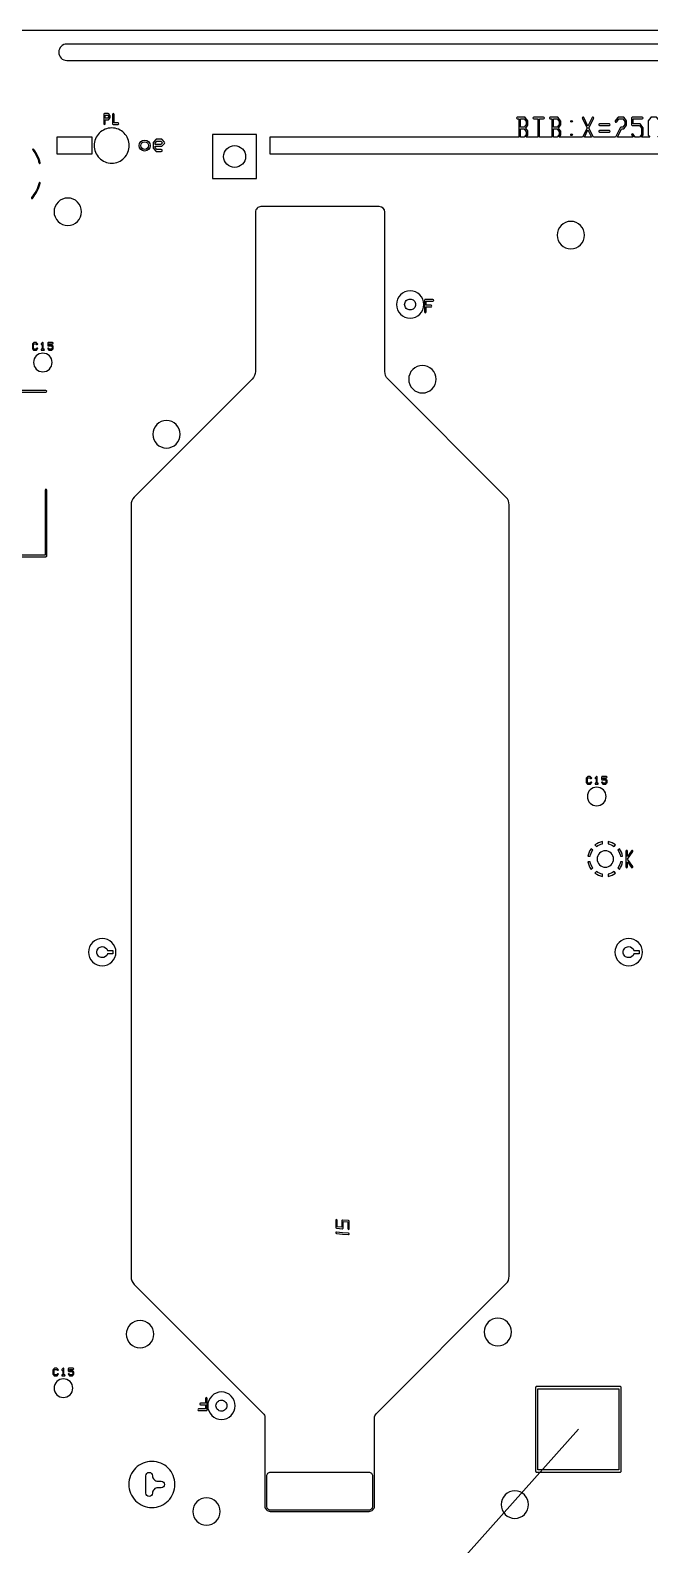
# Model space of a CAD drawing. Extents: x 2864 to 3941, y 2420 to 3182.
# Drawn here: x 3542.5 to 3599, y 2906.7 to 3044.7 of the extents above; entities that cross this region are included whole.
import ezdxf

# ---------------------------------------------------------------- set-up
doc = ezdxf.new("R2010")
doc.units = 0
doc.layers.add('btr2_panel_layer1', color=7, linetype='Continuous')
doc.layers.add('susa-b_layer0', color=1, linetype='Continuous')
doc.layers.add('備註', color=1, linetype='Continuous', lineweight=0)

msp = doc.modelspace()

# ---------------------------------------------------------------- linework, layer by layer
at = {"layer": 'btr2_panel_layer1'}
for p, q in [((3593.0198, 3034.92608), (3593.34541, 3035.59571)), ((3593.34541, 3035.59571), (3593.67102, 3034.92608)), ((3593.67102, 3034.92608), (3593.0198, 3034.92608)), ((3598.97415, 3034.92608), (3598.21667, 3034.92608)), ((3543.63496, 3015.52767), (3543.7343, 3015.52767)), ((3594.13839, 2975.98706), (3594.23773, 2975.98706)), ((3594.67299, 2970.55358), (3594.67299, 2970.75643)), ((3593.77217, 2969.97334), (3593.62873, 2970.11678)), ((3593.62874, 2968.23538), (3593.77217, 2968.37882)), ((3545.51284, 2922.08404), (3545.61218, 2922.08404))]:
    msp.add_line(p, q, dxfattribs=at)
at = {"layer": 'btr2_panel_layer1', "linetype": 'Continuous'}
msp.add_lwpolyline([(3537.92299, 3044.67608), (3791.92299, 3044.67608)], dxfattribs=at)
for points in [[(3785.92299, 3042.67608, 0.414216), (3784.92299, 3043.67608, 0.182679), (3784.26155, 3043.42608), (3545.83711, 3043.42608, 1), (3545.83711, 3041.92608), (3784.26155, 3041.92608, 0.182679), (3784.92299, 3041.67608, 0.414216)], [(3550.50314, 3036.08966, 1), (3550.50314, 3036.22966), (3550.13606, 3036.22966), (3550.13606, 3037.01396, 1), (3549.99606, 3037.01396), (3549.99606, 3036.15966, 0.414239), (3550.06606, 3036.08966)], [(3551.52299, 3034.17608, 0.414215), (3549.92299, 3035.77608, 0.414215), (3548.32299, 3034.17608, 0.414215), (3549.92299, 3032.57608, 0.414215)], [(3595.29164, 3035.99966, 1), (3595.29164, 3036.15206), (3594.39919, 3036.15206, 1), (3594.39919, 3035.99966)], [(3595.29164, 3035.38787, 1), (3595.29164, 3035.54027), (3594.39919, 3035.54027, 1), (3594.39919, 3035.38787)], [(3562.12299, 3033.17608, -0.414216), (3561.12299, 3032.17608, -0.414216), (3560.12299, 3033.17608, -0.414216), (3561.12299, 3034.17608, -0.414216)], [(3547.1644, 3028.14506, 0.414215), (3545.9144, 3029.39506, 0.414215), (3544.6644, 3028.14506, 0.414215), (3545.9144, 3026.89506, 0.414215)], [(3586.16006, 2931.17197), (3586.16006, 3001.43116, 0.198849), (3585.8672, 3002.13805), (3575.11182, 3012.89342, -0.198916), (3574.81896, 3013.60056), (3574.81896, 3028.11361, 0.414068), (3574.31884, 3028.61348), (3563.52384, 3028.61348, 0.414218), (3563.02396, 3028.11361), (3563.02396, 3013.60056, -0.198916), (3562.7311, 3012.89342), (3551.97877, 3002.14109, 0.198916), (3551.68591, 3001.43396), (3551.68591, 2931.13412, 0.198917), (3551.97877, 2930.42699), (3563.73302, 2918.67273, -0.198625), (3563.87918, 2918.31957), (3563.87918, 2910.23882, 0.414364), (3564.37931, 2909.73869), (3573.37929, 2909.73869, 0.414217), (3573.87916, 2910.23882), (3573.87916, 2918.26978, -0.198853), (3574.02562, 2918.62326), (3585.8672, 2930.46483, 0.198917)], [(3593.03473, 3026.01539, 0.414215), (3591.78473, 3027.26539, 0.414215), (3590.53473, 3026.01539, 0.414215), (3591.78473, 3024.76539, 0.414215)], [(3578.37788, 3019.69478, 0.414215), (3577.12788, 3020.94478, 0.414215), (3575.87788, 3019.69478, 0.414215), (3577.12788, 3018.44478, 0.414215)], [(3577.62788, 3019.69478, -0.414217), (3577.12788, 3019.19478, -0.414217), (3576.62788, 3019.69478, -0.414217), (3577.12788, 3020.19478, -0.414217)], [(3543.16899, 3015.64165, 1), (3543.09828, 3015.71236), (3543.01359, 3015.62767), (3542.85633, 3015.62767), (3542.78629, 3015.69772), (3542.78629, 3016.05365), (3542.85633, 3016.12369), (3543.01359, 3016.12369), (3543.09828, 3016.039, 1), (3543.16899, 3016.10971), (3543.06981, 3016.20889, 0.200121), (3543.0343, 3016.22369), (3542.83562, 3016.22369, 0.200121), (3542.80011, 3016.20889), (3542.70109, 3016.10987, 0.200121), (3542.68629, 3016.07436), (3542.68629, 3015.67701, 0.200121), (3542.70109, 3015.6415), (3542.80011, 3015.54247, 0.200121), (3542.83562, 3015.52767), (3543.0343, 3015.52767, 0.200121), (3543.06981, 3015.54247)], [(3544.58364, 3015.67701), (3544.58364, 3015.87568, 0.200121), (3544.56884, 3015.91119), (3544.46981, 3016.01022, 0.200121), (3544.4343, 3016.02502), (3544.18629, 3016.02502), (3544.18629, 3016.12369), (3544.53364, 3016.12369, 1), (3544.53364, 3016.22369), (3544.13629, 3016.22369, 0.414253), (3544.08629, 3016.17369), (3544.08629, 3015.97502, 0.414253), (3544.13629, 3015.92502), (3544.41359, 3015.92502), (3544.48364, 3015.85497), (3544.48364, 3015.69772), (3544.41359, 3015.62767), (3544.25633, 3015.62767), (3544.17164, 3015.71236, 1), (3544.10093, 3015.64165), (3544.20011, 3015.54247, 0.200121), (3544.23562, 3015.52767), (3544.4343, 3015.52767, 0.200121), (3544.46981, 3015.54247), (3544.56884, 3015.6415, 0.200121)], [(3544.49026, 3014.41102, 0.414215), (3543.64026, 3015.26102, 0.414215), (3542.79026, 3014.41102, 0.414215), (3543.64026, 3013.56102, 0.414215)], [(3579.49662, 3012.88402, 0.414215), (3578.24662, 3014.13402, 0.414215), (3576.99662, 3012.88402, 0.414215), (3578.24662, 3011.63402, 0.414215)], [(3556.16743, 3007.8672, 0.414215), (3554.91743, 3009.1172, 0.414215), (3553.66743, 3007.8672, 0.414215), (3554.91743, 3006.6172, 0.414215)], [(3593.67242, 2976.10105, 1), (3593.60171, 2976.17176), (3593.51702, 2976.08706), (3593.35977, 2976.08706), (3593.28972, 2976.15711), (3593.28972, 2976.51304), (3593.35977, 2976.58309), (3593.51702, 2976.58309), (3593.60171, 2976.4984, 1), (3593.67242, 2976.56911), (3593.57324, 2976.66829, 0.200121), (3593.53773, 2976.68309), (3593.33906, 2976.68309, 0.200121), (3593.30355, 2976.66829), (3593.20452, 2976.56926, 0.200121), (3593.18972, 2976.53375), (3593.18972, 2976.1364, 0.200121), (3593.20452, 2976.10089), (3593.30355, 2976.00186, 0.200121), (3593.33906, 2975.98706), (3593.53773, 2975.98706, 0.200121), (3593.57324, 2976.00186)], [(3595.08707, 2976.1364), (3595.08707, 2976.33508, 0.200121), (3595.07227, 2976.37059), (3594.97324, 2976.46961, 0.200121), (3594.93773, 2976.48441), (3594.68972, 2976.48441), (3594.68972, 2976.58309), (3595.03707, 2976.58309, 1), (3595.03707, 2976.68309), (3594.63972, 2976.68309, 0.414253), (3594.58972, 2976.63309), (3594.58972, 2976.43441, 0.414253), (3594.63972, 2976.38441), (3594.91702, 2976.38441), (3594.98707, 2976.31437), (3594.98707, 2976.15711), (3594.91702, 2976.08706), (3594.75977, 2976.08706), (3594.67507, 2976.17176, 1), (3594.60436, 2976.10105), (3594.70355, 2976.00186, 0.200121), (3594.73906, 2975.98706), (3594.93773, 2975.98706, 0.200121), (3594.97324, 2976.00186), (3595.07227, 2976.10089, 0.200121)], [(3594.99364, 2974.87042, 0.414215), (3594.14364, 2975.72042, 0.414215), (3593.29364, 2974.87042, 0.414215), (3594.14364, 2974.02042, 0.414215)], [(3595.67299, 2969.17608, 0.414216), (3594.92299, 2969.92608, 0.414216), (3594.17299, 2969.17608, 0.414216), (3594.92299, 2968.42608, 0.414216)], [(3550.30742, 2960.69013, 0.414215), (3549.05742, 2961.94013, 0.414215), (3547.80742, 2960.69013, 0.414215), (3549.05742, 2959.44013, 0.414215)], [(3550.00857, 2960.54013), (3549.53439, 2960.54013, -0.327544), (3549.05742, 2960.19013, -0.414217), (3548.55742, 2960.69013, -0.414217), (3549.05742, 2961.19013, -0.327542), (3549.53439, 2960.84013), (3550.00857, 2960.84013)], [(3598.30742, 2960.69013, 0.414215), (3597.05742, 2961.94013, 0.414215), (3595.80742, 2960.69013, 0.414215), (3597.05742, 2959.44013, 0.414215)], [(3598.00857, 2960.54013), (3597.53439, 2960.54013, -0.327544), (3597.05742, 2960.19013, -0.414217), (3596.55742, 2960.69013, -0.414217), (3597.05742, 2961.19013, -0.327542), (3597.53439, 2960.84013), (3598.00857, 2960.84013)], [(3571.57365, 2935.50024), (3571.57365, 2936.16519, 0.387065), (3571.51727, 2936.22767), (3570.9655, 2936.28197, 0.444609), (3570.89688, 2936.2195), (3570.89688, 2935.62349), (3570.47011, 2935.6655), (3570.47011, 2936.27408, 1), (3570.34512, 2936.27408), (3570.34512, 2935.60912, 0.387065), (3570.40149, 2935.54665), (3570.95326, 2935.49234, 0.444609), (3571.02188, 2935.55482), (3571.02188, 2936.15083), (3571.44865, 2936.10882), (3571.44865, 2935.50024, 1)], [(3571.51727, 2935.07767), (3570.9655, 2935.13197), (3570.96533, 2935.13199), (3570.41373, 2935.18628, 1), (3570.40149, 2935.06188), (3570.95309, 2935.0076), (3570.95326, 2935.00758), (3571.50503, 2934.95327, 1)], [(3553.75143, 2925.88785, 0.414215), (3552.50143, 2927.13785, 0.414215), (3551.25143, 2925.88785, 0.414215), (3552.50143, 2924.63785, 0.414215)], [(3586.37423, 2926.08525, 0.414215), (3585.12423, 2927.33525, 0.414215), (3583.87423, 2926.08525, 0.414215), (3585.12423, 2924.83525, 0.414215)], [(3545.04687, 2922.19802, 1), (3544.97616, 2922.26873), (3544.89147, 2922.18404), (3544.73422, 2922.18404), (3544.66417, 2922.25408), (3544.66417, 2922.61001), (3544.73422, 2922.68006), (3544.89147, 2922.68006), (3544.97616, 2922.59537, 1), (3545.04687, 2922.66608), (3544.94769, 2922.76526, 0.200121), (3544.91218, 2922.78006), (3544.71351, 2922.78006, 0.200121), (3544.678, 2922.76526), (3544.57897, 2922.66623, 0.200121), (3544.56417, 2922.63072), (3544.56417, 2922.23337, 0.200121), (3544.57897, 2922.19786), (3544.678, 2922.09884, 0.200121), (3544.71351, 2922.08404), (3544.91218, 2922.08404, 0.200121), (3544.94769, 2922.09884)], [(3546.46152, 2922.23337), (3546.46152, 2922.43205, 0.200121), (3546.44672, 2922.46756), (3546.34769, 2922.56659, 0.200121), (3546.31218, 2922.58139), (3546.06417, 2922.58139), (3546.06417, 2922.68006), (3546.41152, 2922.68006, 1), (3546.41152, 2922.78006), (3546.01417, 2922.78006, 0.414253), (3545.96417, 2922.73006), (3545.96417, 2922.53139, 0.414253), (3546.01417, 2922.48139), (3546.29147, 2922.48139), (3546.36152, 2922.41134), (3546.36152, 2922.25408), (3546.29147, 2922.18404), (3546.13422, 2922.18404), (3546.04952, 2922.26873, 1), (3545.97881, 2922.19802), (3546.078, 2922.09884, 0.200121), (3546.11351, 2922.08404), (3546.31218, 2922.08404, 0.200121), (3546.34769, 2922.09884), (3546.44672, 2922.19786, 0.200121)], [(3546.36809, 2920.96739, 0.414215), (3545.51809, 2921.81739, 0.414215), (3544.66809, 2920.96739, 0.414215), (3545.51809, 2920.11739, 0.414215)], [(3596.36995, 2913.41943), (3596.36995, 2921.01943, 0.414228), (3596.26995, 2921.11943), (3588.66995, 2921.11943, 0.414228), (3588.56995, 2921.01943), (3588.56995, 2913.41943, 0.414228), (3588.66995, 2913.31943), (3596.26995, 2913.31943, 0.414228)], [(3558.61558, 2918.99688), (3558.61558, 2919.5184), (3558.61558, 2920.03992, 1), (3558.46558, 2920.03992), (3558.46558, 2919.5934), (3558.01906, 2919.5934, 1), (3558.01906, 2919.4434), (3558.46558, 2919.4434), (3558.46558, 2919.07188), (3557.84522, 2919.07188, 1), (3557.84522, 2918.92188), (3558.54058, 2918.92188, 0.414241)], [(3561.17374, 2919.36911, 0.414215), (3559.92374, 2920.61911, 0.414215), (3558.67374, 2919.36911, 0.414215), (3559.92374, 2918.11911, 0.414215)], [(3560.42374, 2919.36911, -0.414217), (3559.92374, 2918.86911, -0.414217), (3559.42374, 2919.36911, -0.414217), (3559.92374, 2919.86911, -0.414217)], [(3555.68627, 2912.19557, 0.414215), (3553.58627, 2914.29557, 0.414215), (3551.48627, 2912.19557, 0.414215), (3553.58627, 2910.09557, 0.414215)], [(3554.43627, 2911.89557), (3554.13627, 2911.89557, 0.414217), (3553.63627, 2911.39557, -1), (3553.03627, 2911.39557), (3553.03627, 2912.99557, -1), (3553.63627, 2912.99557, 0.414217), (3554.13627, 2912.49557), (3554.43627, 2912.49557, -1)], [(3587.92816, 2910.35608, 0.414215), (3586.67816, 2911.60608, 0.414215), (3585.42816, 2910.35608, 0.414215), (3586.67816, 2909.10608, 0.414215)], [(3559.80883, 2909.73481, 0.414215), (3558.55883, 2910.98481, 0.414215), (3557.30883, 2909.73481, 0.414215), (3558.55883, 2908.48481, 0.414215)]]:
    msp.add_lwpolyline(points, format="xyb", close=True, dxfattribs=at)
for points in [[(3549.77314, 3036.72953), (3549.77314, 3036.87125, 0.166398), (3549.75867, 3036.9142), (3549.6494, 3037.05658, 0.234442), (3549.59354, 3037.08396), (3549.26606, 3037.08396, 0.414239), (3549.19606, 3037.01396), (3549.19606, 3036.58681)], [(3587.71667, 3034.92608), (3587.8532, 3035.11327, 0.159612), (3587.86784, 3035.15838), (3587.86784, 3035.46386, 0.159612), (3587.8532, 3035.50897), (3587.66284, 3035.76996), (3587.8532, 3036.03095, 0.159612), (3587.86784, 3036.07607), (3587.86784, 3036.38154, 0.159612), (3587.8532, 3036.42665), (3587.63009, 3036.73255, 0.240361), (3587.56831, 3036.76384), (3587.1223, 3036.76384), (3586.89919, 3036.76384, 1), (3586.89919, 3036.61144), (3587.0461, 3036.61144), (3587.0461, 3035.76996)], [(3590.0461, 3035.76996), (3590.0461, 3034.92848), (3589.89919, 3034.92848, 0.063141), (3589.88021, 3034.92608), (3588.92161, 3034.92608), (3588.92161, 3036.61144), (3589.29164, 3036.61144, 1), (3589.29164, 3036.76384), (3588.84541, 3036.76384), (3588.39919, 3036.76384, 1), (3588.39919, 3036.61144), (3588.76921, 3036.61144), (3588.76921, 3034.92608), (3587.71667, 3034.92608)], [(3590.71667, 3034.92608), (3590.8532, 3035.11327, 0.159612), (3590.86784, 3035.15838), (3590.86784, 3035.46386, 0.159612), (3590.8532, 3035.50897), (3590.66284, 3035.76996), (3590.8532, 3036.03095, 0.159612), (3590.86784, 3036.07607), (3590.86784, 3036.38154, 0.159612), (3590.8532, 3036.42665), (3590.63009, 3036.73255, 0.240361), (3590.56831, 3036.76384), (3590.1223, 3036.76384), (3589.89919, 3036.76384, 1), (3589.89919, 3036.61144), (3590.0461, 3036.61144), (3590.0461, 3035.76996)], [(3593.34541, 3035.94421), (3592.96771, 3036.72097, 1), (3592.83066, 3036.65432), (3593.26068, 3035.76996), (3592.85034, 3034.92608), (3590.71667, 3034.92608)], [(3596.02097, 3034.92848), (3596.39309, 3035.69376), (3596.56831, 3035.69376, 0.240361), (3596.63009, 3035.72506), (3596.8532, 3036.03095, 0.159612), (3596.86784, 3036.07607), (3596.86784, 3036.38154, 0.159612), (3596.8532, 3036.42665), (3596.63009, 3036.73255, 0.240361), (3596.56831, 3036.76384), (3596.12251, 3036.76384, 0.240361), (3596.06073, 3036.73255), (3595.83762, 3036.42665, 1), (3595.96075, 3036.33685), (3596.16104, 3036.61144), (3596.52979, 3036.61144), (3596.71544, 3036.35691), (3596.71544, 3036.10069), (3596.52979, 3035.84616), (3596.34541, 3035.84616, 0.287731), (3596.2768, 3035.80312), (3595.85034, 3034.92608), (3593.84048, 3034.92608), (3593.43014, 3035.76996), (3593.86016, 3036.65432, 1), (3593.72311, 3036.72097), (3593.34541, 3035.94421)], [(3598.21667, 3034.92608), (3598.3532, 3035.11327, 0.159612), (3598.36784, 3035.15838), (3598.36784, 3035.76975, 0.159612), (3598.3532, 3035.81487), (3598.13009, 3036.12076, 0.240361), (3598.06831, 3036.15206), (3597.47539, 3036.15206), (3597.47539, 3036.61144), (3598.29164, 3036.61144, 1), (3598.29164, 3036.76384), (3597.39919, 3036.76384, 0.414239), (3597.32299, 3036.68764), (3597.32299, 3036.07586, 0.414239), (3597.39919, 3035.99966), (3598.02979, 3035.99966), (3598.21544, 3035.74513), (3598.21544, 3035.18301), (3598.02979, 3034.92848), (3597.66104, 3034.92848), (3597.46075, 3035.20308, 1), (3597.33762, 3035.11327), (3597.47415, 3034.92608)], [(3599.71667, 3034.92608), (3599.8532, 3035.11327, 0.159612), (3599.86784, 3035.15838), (3599.86784, 3036.38154, 0.159612), (3599.8532, 3036.42665), (3599.63009, 3036.73255, 0.240361), (3599.56831, 3036.76384), (3599.12251, 3036.76384, 0.240361), (3599.06073, 3036.73255), (3598.83762, 3036.42665, 0.159612), (3598.82299, 3036.38154), (3598.82299, 3035.15838, 0.159612), (3598.83762, 3035.11327), (3598.97415, 3034.92608)], [(3549.19606, 3036.58681), (3549.19606, 3036.15966, 1), (3549.33606, 3036.15966), (3549.33606, 3036.51681), (3549.59354, 3036.51681, 0.234442), (3549.6494, 3036.54419), (3549.75867, 3036.68658, 0.166397), (3549.77314, 3036.72953)], [(3587.0461, 3035.76996), (3587.0461, 3034.92848), (3586.89919, 3034.92848, 0.063141), (3586.88021, 3034.92608), (3564.34346, 3034.92608), (3564.34346, 3033.42608), (3767.6443, 3033.42608)], [(3554.72749, 3034.49203), (3554.50895, 3034.72713, 0.209079), (3554.44281, 3034.75585), (3554.00616, 3034.75585, 0.209079), (3553.94003, 3034.72713), (3553.72148, 3034.49203, 0.190123), (3553.6974, 3034.43053), (3553.6974, 3034.19565)], [(3553.6974, 3034.19565), (3553.6974, 3033.96077, 0.190123), (3553.72148, 3033.89927), (3553.94003, 3033.66418, 0.209079), (3554.00616, 3033.63545), (3554.44303, 3033.63545, 1), (3554.44303, 3033.81545), (3554.04516, 3033.81545), (3553.8774, 3033.99592), (3553.8774, 3034.10565), (3554.44303, 3034.10565, 0.20993), (3554.50929, 3034.13475), (3554.72711, 3034.36907, 0.394798), (3554.72749, 3034.49203)], [(3597.47415, 3034.92608), (3596.81061, 3034.92608, 0.06311), (3596.79164, 3034.92848), (3596.02097, 3034.92848)], [(3542.79792, 3033.84282, 1), (3542.71806, 3033.78263, -0.097325), (3543.30735, 3032.56832, 1), (3543.40404, 3032.59382)], [(3543.39851, 3030.73761, 1), (3543.30197, 3030.76368, -0.108662), (3542.60742, 3029.43023, 1), (3542.68412, 3029.36606)], [(3579.2064, 3019.99201, 1), (3579.2064, 3020.14201), (3578.51103, 3020.14201, 0.414241), (3578.43603, 3020.06701), (3578.43603, 3019.54549)], [(3578.43603, 3019.54549), (3578.43603, 3019.02397, 1), (3578.58603, 3019.02397), (3578.58603, 3019.47049), (3579.03256, 3019.47049, 1), (3579.03256, 3019.62049), (3578.58603, 3019.62049), (3578.58603, 3019.99201), (3579.2064, 3019.99201)], [(3543.7343, 3015.52767, 1), (3543.7343, 3015.62767), (3543.68496, 3015.62767), (3543.68496, 3016.17369, 0.669786), (3543.59945, 3016.20889), (3543.50027, 3016.10971, 1), (3543.57098, 3016.039), (3543.58496, 3016.05298)], [(3543.58496, 3016.05298), (3543.58496, 3015.62767), (3543.53562, 3015.62767, 1), (3543.53562, 3015.52767), (3543.63496, 3015.52767)], [(3537.99849, 3011.71497), (3543.92299, 3011.71497, 1), (3543.92299, 3011.86597), (3537.92299, 3011.86597)], [(3537.92299, 2996.71497), (3543.92299, 2996.71497, 0.414239), (3543.99849, 2996.79047), (3543.99849, 3002.79047, 1), (3543.84749, 3002.79047), (3543.84749, 2996.86597), (3537.92299, 2996.86597)], [(3594.23773, 2975.98706, 1), (3594.23773, 2976.08706), (3594.18839, 2976.08706), (3594.18839, 2976.63309, 0.669786), (3594.10288, 2976.66829), (3594.0037, 2976.56911, 1), (3594.07441, 2976.4984), (3594.08839, 2976.51238)], [(3594.08839, 2976.51238), (3594.08839, 2976.08706), (3594.03906, 2976.08706, 1), (3594.03906, 2975.98706), (3594.13839, 2975.98706)], [(3593.98229, 2970.47033), (3594.12573, 2970.3269, -0.106991), (3594.67299, 2970.55358)], [(3595.17299, 2970.75643), (3595.17299, 2970.55358, -0.106992), (3595.72025, 2970.3269), (3595.86368, 2970.47033)], [(3593.34264, 2969.42608), (3593.54549, 2969.42608, -0.106992), (3593.77217, 2969.97334)], [(3596.21724, 2970.11678), (3596.0738, 2969.97334, -0.106991), (3596.30048, 2969.42608), (3596.50333, 2969.42608)], [(3596.94032, 2969.41165), (3596.94032, 2969.891, 1), (3596.79032, 2969.891), (3596.79032, 2968.4506, 1), (3596.94032, 2968.4506), (3596.94032, 2968.92995)], [(3597.42375, 2968.49318), (3596.95642, 2969.1708), (3597.42375, 2969.84842, 1), (3597.30027, 2969.93358), (3596.94032, 2969.41165)], [(3593.77217, 2968.37882, -0.106993), (3593.54549, 2968.92608), (3593.34264, 2968.92608)], [(3594.67299, 2967.59573), (3594.67299, 2967.79858, -0.106992), (3594.12573, 2968.02527), (3593.98229, 2967.88183)], [(3595.86368, 2967.88183), (3595.72025, 2968.02527, -0.106991), (3595.17299, 2967.79858), (3595.17299, 2967.59573)], [(3596.50333, 2968.92608), (3596.30048, 2968.92608, -0.106992), (3596.0738, 2968.37882), (3596.21724, 2968.23538)], [(3596.94032, 2968.92995), (3597.30027, 2968.40802, 1), (3597.42375, 2968.49318)], [(3545.61218, 2922.08404, 1), (3545.61218, 2922.18404), (3545.56284, 2922.18404), (3545.56284, 2922.73006, 0.669786), (3545.47733, 2922.76526), (3545.37815, 2922.66608, 1), (3545.44886, 2922.59537), (3545.46284, 2922.60935)], [(3545.46284, 2922.60935), (3545.46284, 2922.18404), (3545.41351, 2922.18404, 1), (3545.41351, 2922.08404), (3545.51284, 2922.08404)]]:
    msp.add_lwpolyline(points, format="xyb", dxfattribs=at)
for points in [[(3549.63314, 3036.75296), (3549.55935, 3036.65681), (3549.33606, 3036.65681), (3549.33606, 3036.94396), (3549.55935, 3036.94396), (3549.63314, 3036.84781)], [(3587.71544, 3036.10069), (3587.52979, 3035.84616), (3587.1985, 3035.84616), (3587.1985, 3036.61144), (3587.52979, 3036.61144), (3587.71544, 3036.35691)], [(3587.71544, 3035.18301), (3587.52979, 3034.92848), (3587.1985, 3034.92848), (3587.1985, 3035.69376), (3587.52979, 3035.69376), (3587.71544, 3035.43923)], [(3590.71544, 3036.10069), (3590.52979, 3035.84616), (3590.1985, 3035.84616), (3590.1985, 3036.61144), (3590.52979, 3036.61144), (3590.71544, 3036.35691)], [(3590.71544, 3035.18301), (3590.52979, 3034.92848), (3590.1985, 3034.92848), (3590.1985, 3035.69376), (3590.52979, 3035.69376), (3590.71544, 3035.43923)], [(3548.13545, 3033.42608), (3548.13545, 3034.92608), (3544.92299, 3034.92608), (3544.92299, 3033.42608)], [(3554.53869, 3034.43075), (3554.40381, 3034.28565), (3553.8774, 3034.28565), (3553.8774, 3034.39538), (3554.04516, 3034.57585), (3554.40381, 3034.57585)], [(3563.12299, 3031.17608), (3563.12299, 3035.17608), (3559.12299, 3035.17608), (3559.12299, 3031.17608)], [(3596.16995, 2913.51943), (3588.76995, 2913.51943), (3588.76995, 2920.91943), (3596.16995, 2920.91943)]]:
    msp.add_lwpolyline(points, close=True, dxfattribs=at)
at = {"layer": 'btr2_panel_layer1'}
for centre, radius in [((3591.84541, 3036.38175), 0.0762), ((3552.92299, 3034.17608), 0.5), ((3552.92299, 3034.17608), 0.35), ((3591.84541, 3035.15817), 0.0762)]:
    msp.add_circle(centre, radius, dxfattribs=at)
for centre, radius, start, end in [((3539.92298, 3031.67608), 3.6, 14.769284, 37.004037), ((3539.92298, 3031.67607), 3.6, 320.083636, 344.889326), ((3594.92298, 2969.17608), 1.6, 98.989222, 126.010598), ((3594.92299, 2969.17608), 1.6, 53.989402, 81.010778), ((3594.92299, 2969.17608), 1.6, 143.989402, 171.010778), ((3594.92299, 2969.17608), 1.6, 8.989222, 36.010598), ((3594.92299, 2969.17608), 1.6, 188.989389, 216.010785), ((3594.92299, 2969.17608), 1.6, 233.989373, 261.01066), ((3594.92299, 2969.17608), 1.6, 278.989222, 306.010598), ((3594.92299, 2969.17608), 1.6, 323.989402, 351.010778)]:
    msp.add_arc(centre, radius, start, end, dxfattribs=at)
at = {"layer": 'susa-b_layer0', "linetype": 'Continuous'}
msp.add_lwpolyline([(3573.7293, 2910.23881), (3573.7293, 2912.94518, 0.414219), (3573.37929, 2913.2952), (3564.37931, 2913.2952, 0.414222), (3564.02904, 2912.94518), (3564.02904, 2910.23881, 0.414218), (3564.37931, 2909.88855), (3573.37929, 2909.88855, 0.414217)], format="xyb", close=True, dxfattribs=at)
at = {"layer": '備註'}
msp.add_line((3592.46995, 2917.21943), (3469.12127, 2779.25852), dxfattribs=at)

doc.saveas('drawing.dxf')
